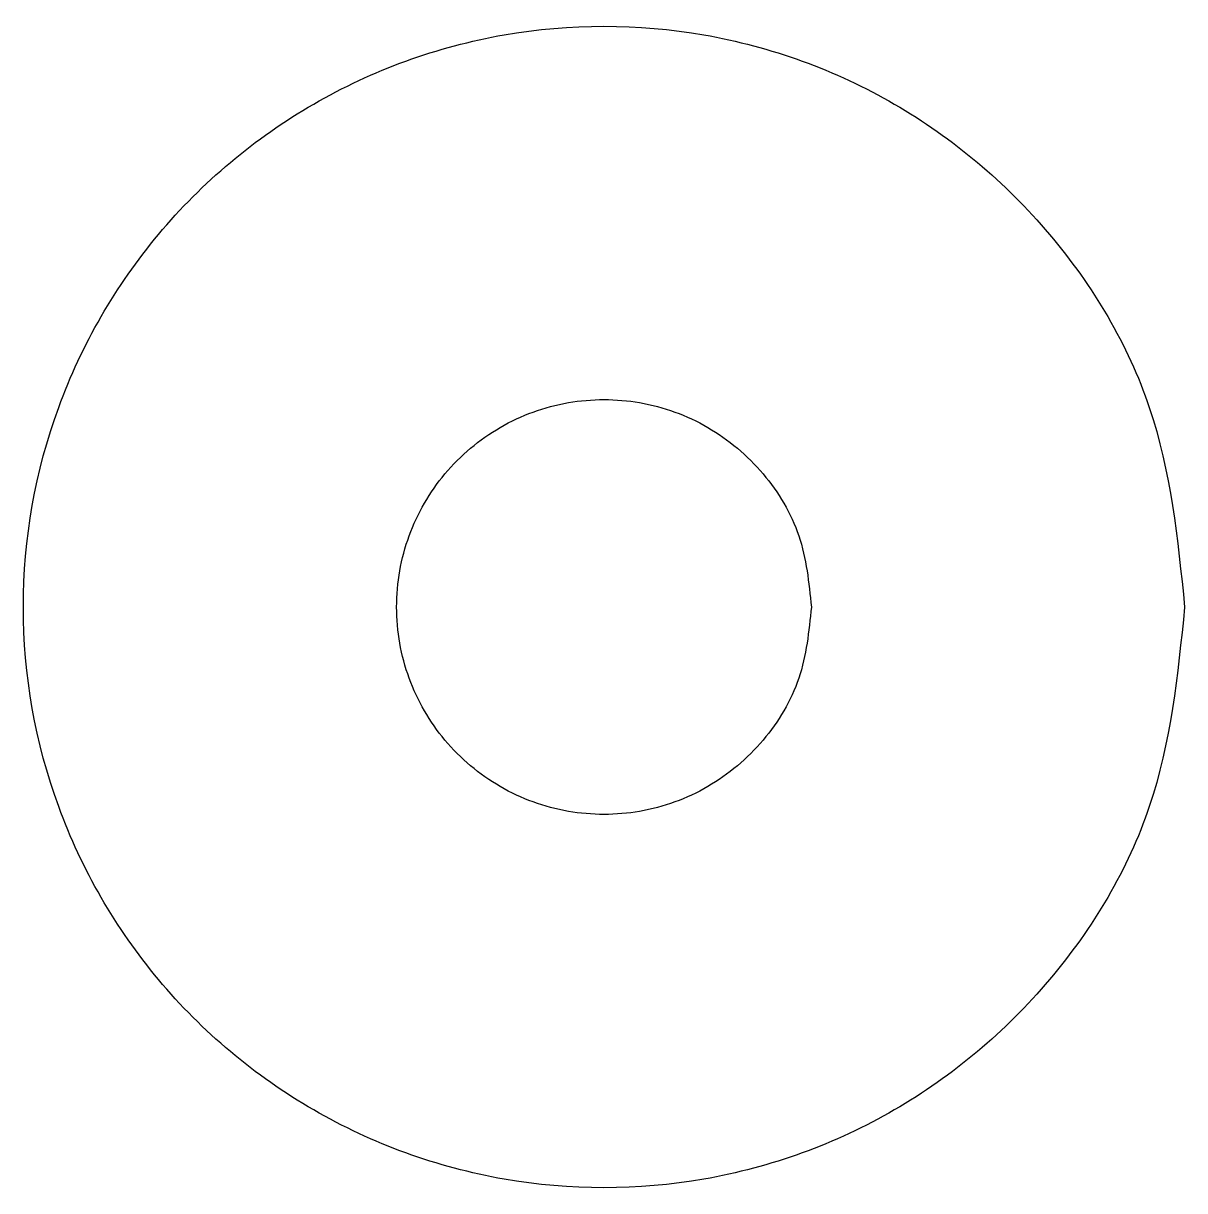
# Model space of a CAD drawing. Extents: x -8.4 to 8.4, y -8.4 to 8.4.
import ezdxf

# ---------------------------------------------------------------- set-up
doc = ezdxf.new("R2010")
doc.units = 0
doc.layers.get('0').update_dxf_attribs({"linetype": 'CONTINUOUS'})

msp = doc.modelspace()

# ---------------------------------------------------------------- linework, layer by layer
at = {"color": 7}
for p, q in [((3, 0), (3, 0)), ((8.4, 0), (8.4, 0))]:
    msp.add_line(p, q, dxfattribs=at)
for points, knots in [([(8.4, 0), (8.299637, 0.982083), (8.100348, 2.932194), (6.554188, 5.509295), (4.290348, 7.425302), (1.487008, 8.441489), (-1.487651, 8.441489), (-4.287065, 7.425302), (-6.566582, 5.509295), (-8.054494, 2.932194), (-8.573998, 0), (-8.054494, -2.932194), (-6.566582, -5.509295), (-4.287065, -7.425303), (-1.487651, -8.441489), (1.487008, -8.441489), (4.290348, -7.425303), (6.554188, -5.509295), (8.100348, -2.932194), (8.299637, -0.982083), (8.4, 0)], [0, 0, 0, 0, 2.931299, 5.820646, 8.751944, 11.683243, 14.57259, 17.503889, 20.435187, 23.324534, 26.255833, 29.187132, 32.076479, 35.007777, 37.939076, 40.828423, 43.759722, 46.69102, 49.580368, 52.511666, 52.511666, 52.511666, 52.511666]), ([(3, 0), (2.964156, 0.350744), (2.892981, 1.047212), (2.340781, 1.967605), (1.532267, 2.651894), (0.531074, 3.014817), (-0.531304, 3.014817), (-1.531095, 2.651894), (-2.345208, 1.967605), (-2.876605, 1.047212), (-3.062142, 0), (-2.876605, -1.047212), (-2.345208, -1.967605), (-1.531095, -2.651894), (-0.531304, -3.014817), (0.531074, -3.014817), (1.532267, -2.651894), (2.340781, -1.967605), (2.892981, -1.047212), (2.964156, -0.350744), (3, 0)], [0, 0, 0, 0, 1.046892, 2.078802, 3.125694, 4.172587, 5.204496, 6.251389, 7.298281, 8.330191, 9.377083, 10.423975, 11.455885, 12.502777, 13.549669, 14.581579, 15.628471, 16.675364, 17.707273, 18.754166, 18.754166, 18.754166, 18.754166])]:
    msp.add_open_spline(points, degree=3, knots=knots, dxfattribs=at)

doc.saveas('drawing.dxf')
